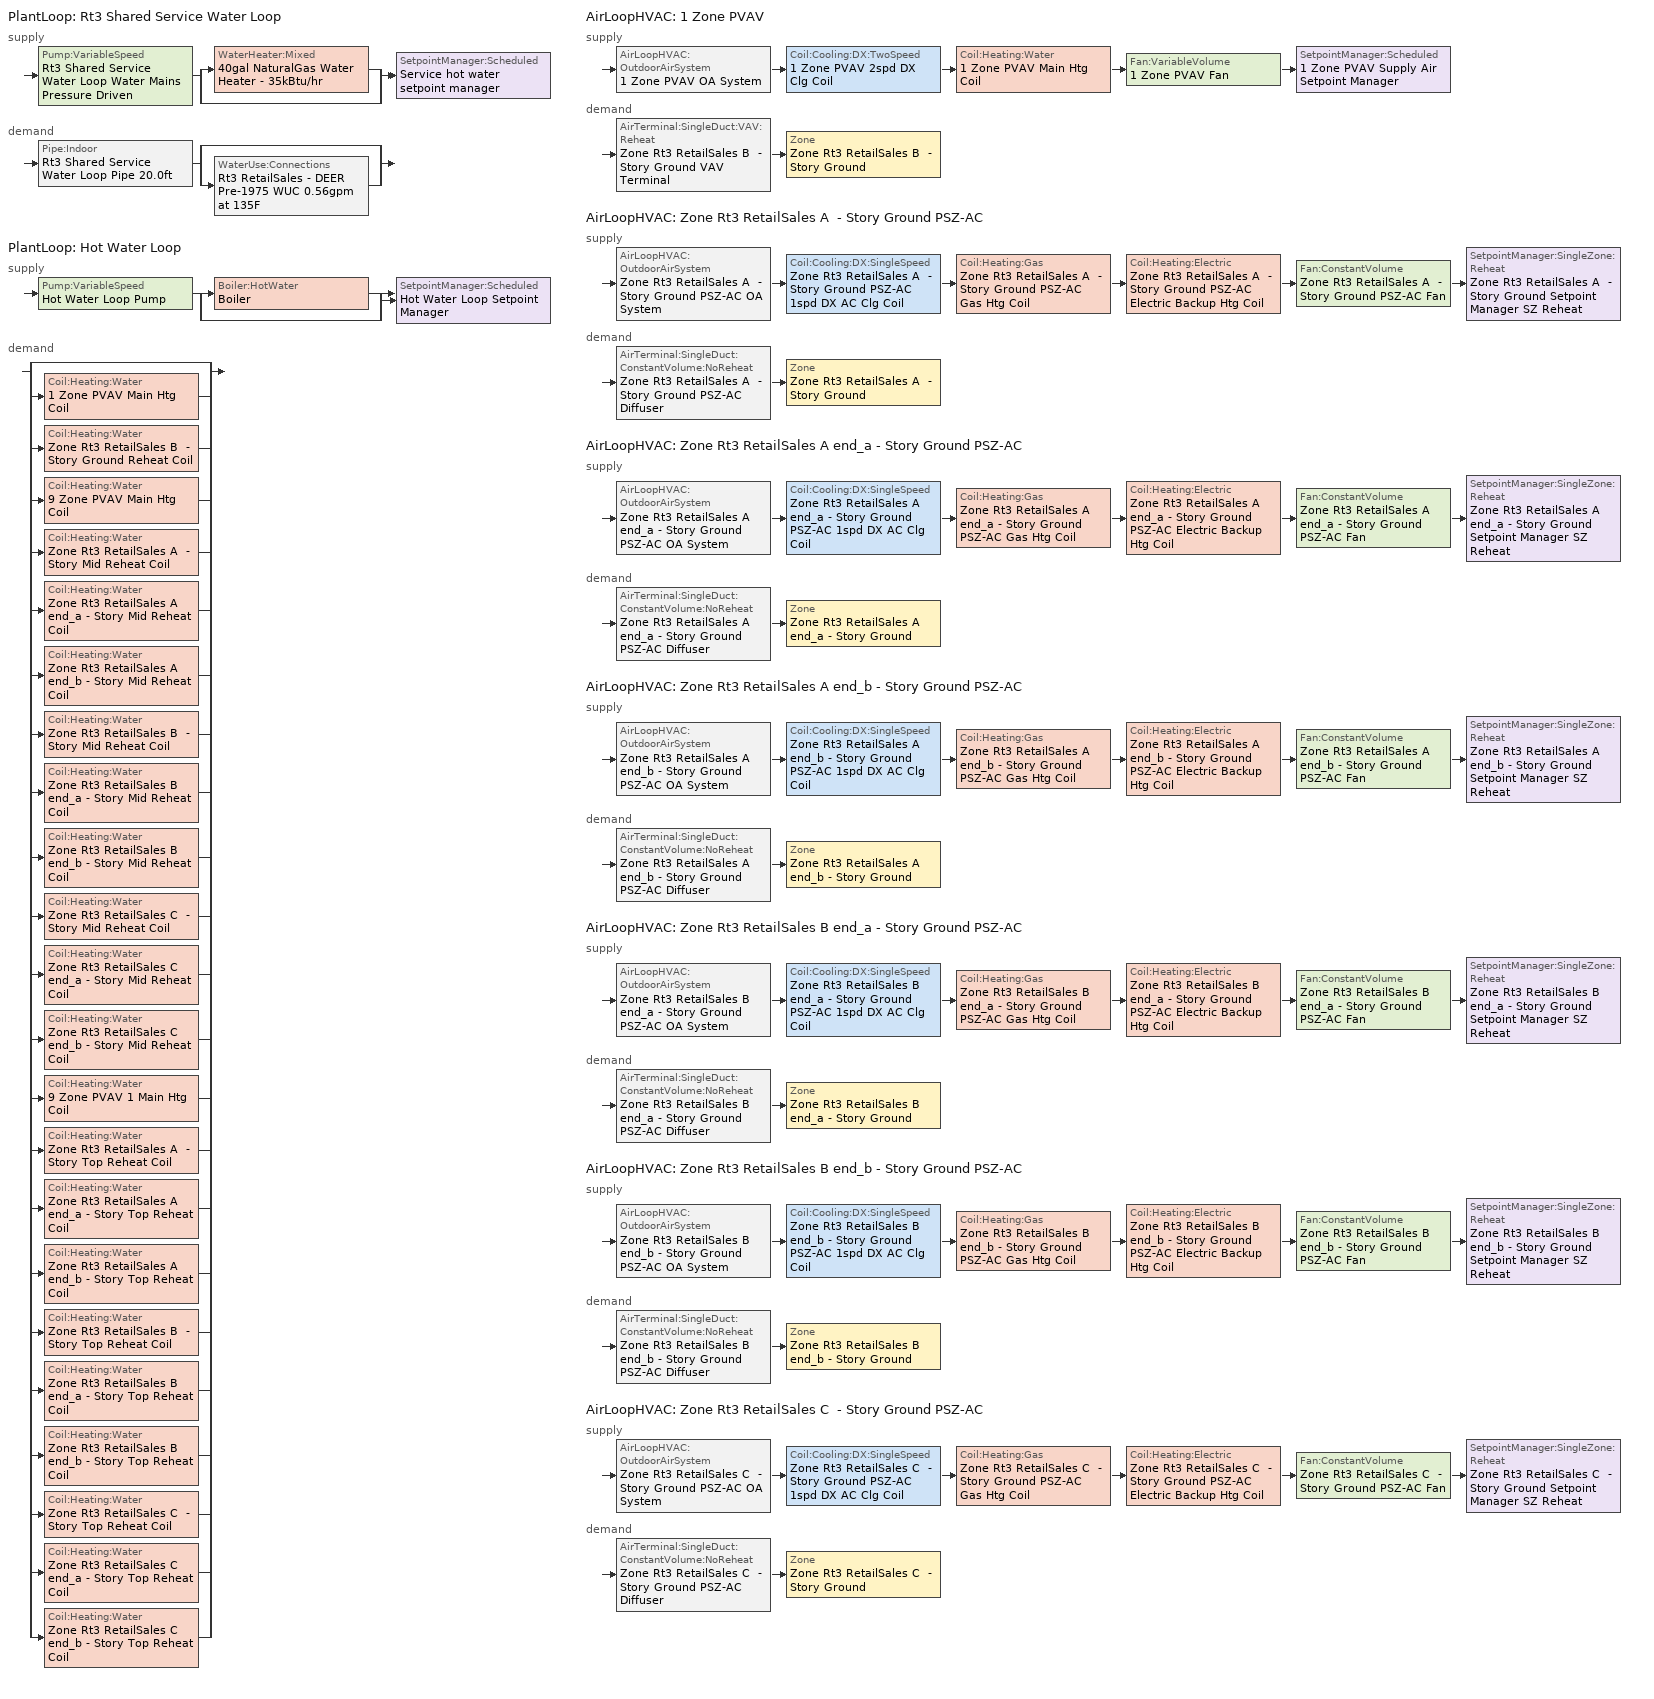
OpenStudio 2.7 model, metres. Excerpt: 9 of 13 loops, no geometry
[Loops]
PlantLoop 'Rt3 Shared Service Water Loop'
 supply: Pump:VariableSpeed 'Rt3 Shared Service Water Loop Water Mains Pressure Driven' > split
  | WaterHeater:Mixed '40gal NaturalGas Water Heater - 35kBtu/hr'
  | bypass
  join > SetpointManager:Scheduled 'Service hot water setpoint manager'
 demand: Pipe:Indoor 'Rt3 Shared Service Water Loop Pipe 20.0ft' > split
  | bypass
  | WaterUse:Connections 'Rt3 RetailSales - DEER Pre-1975 WUC 0.56gpm at 135F'
PlantLoop 'Hot Water Loop'
 supply: Pump:VariableSpeed 'Hot Water Loop Pump' > split
  | Boiler:HotWater 'Boiler'
  | bypass
  join > SetpointManager:Scheduled 'Hot Water Loop Setpoint Manager'
 demand: split
  | bypass
  | Coil:Heating:Water '1 Zone PVAV Main Htg Coil'
  | Coil:Heating:Water 'Zone Rt3 RetailSales B  - Story Ground Reheat Coil'
  | Coil:Heating:Water '9 Zone PVAV Main Htg Coil'
  | Coil:Heating:Water 'Zone Rt3 RetailSales A  - Story Mid Reheat Coil'
  | Coil:Heating:Water 'Zone Rt3 RetailSales A end_a - Story Mid Reheat Coil'
  | Coil:Heating:Water 'Zone Rt3 RetailSales A end_b - Story Mid Reheat Coil'
  | Coil:Heating:Water 'Zone Rt3 RetailSales B  - Story Mid Reheat Coil'
  | Coil:Heating:Water 'Zone Rt3 RetailSales B end_a - Story Mid Reheat Coil'
  | Coil:Heating:Water 'Zone Rt3 RetailSales B end_b - Story Mid Reheat Coil'
  | Coil:Heating:Water 'Zone Rt3 RetailSales C  - Story Mid Reheat Coil'
  | Coil:Heating:Water 'Zone Rt3 RetailSales C end_a - Story Mid Reheat Coil'
  | Coil:Heating:Water 'Zone Rt3 RetailSales C end_b - Story Mid Reheat Coil'
  | Coil:Heating:Water '9 Zone PVAV 1 Main Htg Coil'
  | Coil:Heating:Water 'Zone Rt3 RetailSales A  - Story Top Reheat Coil'
  | Coil:Heating:Water 'Zone Rt3 RetailSales A end_a - Story Top Reheat Coil'
  | Coil:Heating:Water 'Zone Rt3 RetailSales A end_b - Story Top Reheat Coil'
  | Coil:Heating:Water 'Zone Rt3 RetailSales B  - Story Top Reheat Coil'
  | Coil:Heating:Water 'Zone Rt3 RetailSales B end_a - Story Top Reheat Coil'
  | Coil:Heating:Water 'Zone Rt3 RetailSales B end_b - Story Top Reheat Coil'
  | Coil:Heating:Water 'Zone Rt3 RetailSales C  - Story Top Reheat Coil'
  | Coil:Heating:Water 'Zone Rt3 RetailSales C end_a - Story Top Reheat Coil'
  | Coil:Heating:Water 'Zone Rt3 RetailSales C end_b - Story Top Reheat Coil'
AirLoopHVAC '1 Zone PVAV'
 supply: AirLoopHVAC:OutdoorAirSystem '1 Zone PVAV OA System' > Coil:Cooling:DX:TwoSpeed '1 Zone PVAV 2spd DX Clg Coil' > Coil:Heating:Water '1 Zone PVAV Main Htg Coil' > Fan:VariableVolume '1 Zone PVAV Fan' > SetpointManager:Scheduled '1 Zone PVAV Supply Air Setpoint Manager'
 demand: AirTerminal:SingleDuct:VAV:Reheat 'Zone Rt3 RetailSales B  - Story Ground VAV Terminal' > Zone 'Zone Rt3 RetailSales B  - Story Ground'
AirLoopHVAC 'Zone Rt3 RetailSales A  - Story Ground PSZ-AC'
 supply: AirLoopHVAC:OutdoorAirSystem 'Zone Rt3 RetailSales A  - Story Ground PSZ-AC OA System' > Coil:Cooling:DX:SingleSpeed 'Zone Rt3 RetailSales A  - Story Ground PSZ-AC 1spd DX AC Clg Coil' > Coil:Heating:Gas 'Zone Rt3 RetailSales A  - Story Ground PSZ-AC Gas Htg Coil' > Coil:Heating:Electric 'Zone Rt3 RetailSales A  - Story Ground PSZ-AC Electric Backup Htg Coil' > Fan:ConstantVolume 'Zone Rt3 RetailSales A  - Story Ground PSZ-AC Fan' > SetpointManager:SingleZone:Reheat 'Zone Rt3 RetailSales A  - Story Ground Setpoint Manager SZ Reheat'
 demand: AirTerminal:SingleDuct:ConstantVolume:NoReheat 'Zone Rt3 RetailSales A  - Story Ground PSZ-AC Diffuser' > Zone 'Zone Rt3 RetailSales A  - Story Ground'
AirLoopHVAC 'Zone Rt3 RetailSales A end_a - Story Ground PSZ-AC'
 supply: AirLoopHVAC:OutdoorAirSystem 'Zone Rt3 RetailSales A end_a - Story Ground PSZ-AC OA System' > Coil:Cooling:DX:SingleSpeed 'Zone Rt3 RetailSales A end_a - Story Ground PSZ-AC 1spd DX AC Clg Coil' > Coil:Heating:Gas 'Zone Rt3 RetailSales A end_a - Story Ground PSZ-AC Gas Htg Coil' > Coil:Heating:Electric 'Zone Rt3 RetailSales A end_a - Story Ground PSZ-AC Electric Backup Htg Coil' > Fan:ConstantVolume 'Zone Rt3 RetailSales A end_a - Story Ground PSZ-AC Fan' > SetpointManager:SingleZone:Reheat 'Zone Rt3 RetailSales A end_a - Story Ground Setpoint Manager SZ Reheat'
 demand: AirTerminal:SingleDuct:ConstantVolume:NoReheat 'Zone Rt3 RetailSales A end_a - Story Ground PSZ-AC Diffuser' > Zone 'Zone Rt3 RetailSales A end_a - Story Ground'
AirLoopHVAC 'Zone Rt3 RetailSales A end_b - Story Ground PSZ-AC'
 supply: AirLoopHVAC:OutdoorAirSystem 'Zone Rt3 RetailSales A end_b - Story Ground PSZ-AC OA System' > Coil:Cooling:DX:SingleSpeed 'Zone Rt3 RetailSales A end_b - Story Ground PSZ-AC 1spd DX AC Clg Coil' > Coil:Heating:Gas 'Zone Rt3 RetailSales A end_b - Story Ground PSZ-AC Gas Htg Coil' > Coil:Heating:Electric 'Zone Rt3 RetailSales A end_b - Story Ground PSZ-AC Electric Backup Htg Coil' > Fan:ConstantVolume 'Zone Rt3 RetailSales A end_b - Story Ground PSZ-AC Fan' > SetpointManager:SingleZone:Reheat 'Zone Rt3 RetailSales A end_b - Story Ground Setpoint Manager SZ Reheat'
 demand: AirTerminal:SingleDuct:ConstantVolume:NoReheat 'Zone Rt3 RetailSales A end_b - Story Ground PSZ-AC Diffuser' > Zone 'Zone Rt3 RetailSales A end_b - Story Ground'
AirLoopHVAC 'Zone Rt3 RetailSales B end_a - Story Ground PSZ-AC'
 supply: AirLoopHVAC:OutdoorAirSystem 'Zone Rt3 RetailSales B end_a - Story Ground PSZ-AC OA System' > Coil:Cooling:DX:SingleSpeed 'Zone Rt3 RetailSales B end_a - Story Ground PSZ-AC 1spd DX AC Clg Coil' > Coil:Heating:Gas 'Zone Rt3 RetailSales B end_a - Story Ground PSZ-AC Gas Htg Coil' > Coil:Heating:Electric 'Zone Rt3 RetailSales B end_a - Story Ground PSZ-AC Electric Backup Htg Coil' > Fan:ConstantVolume 'Zone Rt3 RetailSales B end_a - Story Ground PSZ-AC Fan' > SetpointManager:SingleZone:Reheat 'Zone Rt3 RetailSales B end_a - Story Ground Setpoint Manager SZ Reheat'
 demand: AirTerminal:SingleDuct:ConstantVolume:NoReheat 'Zone Rt3 RetailSales B end_a - Story Ground PSZ-AC Diffuser' > Zone 'Zone Rt3 RetailSales B end_a - Story Ground'
AirLoopHVAC 'Zone Rt3 RetailSales B end_b - Story Ground PSZ-AC'
 supply: AirLoopHVAC:OutdoorAirSystem 'Zone Rt3 RetailSales B end_b - Story Ground PSZ-AC OA System' > Coil:Cooling:DX:SingleSpeed 'Zone Rt3 RetailSales B end_b - Story Ground PSZ-AC 1spd DX AC Clg Coil' > Coil:Heating:Gas 'Zone Rt3 RetailSales B end_b - Story Ground PSZ-AC Gas Htg Coil' > Coil:Heating:Electric 'Zone Rt3 RetailSales B end_b - Story Ground PSZ-AC Electric Backup Htg Coil' > Fan:ConstantVolume 'Zone Rt3 RetailSales B end_b - Story Ground PSZ-AC Fan' > SetpointManager:SingleZone:Reheat 'Zone Rt3 RetailSales B end_b - Story Ground Setpoint Manager SZ Reheat'
 demand: AirTerminal:SingleDuct:ConstantVolume:NoReheat 'Zone Rt3 RetailSales B end_b - Story Ground PSZ-AC Diffuser' > Zone 'Zone Rt3 RetailSales B end_b - Story Ground'
AirLoopHVAC 'Zone Rt3 RetailSales C  - Story Ground PSZ-AC'
 supply: AirLoopHVAC:OutdoorAirSystem 'Zone Rt3 RetailSales C  - Story Ground PSZ-AC OA System' > Coil:Cooling:DX:SingleSpeed 'Zone Rt3 RetailSales C  - Story Ground PSZ-AC 1spd DX AC Clg Coil' > Coil:Heating:Gas 'Zone Rt3 RetailSales C  - Story Ground PSZ-AC Gas Htg Coil' > Coil:Heating:Electric 'Zone Rt3 RetailSales C  - Story Ground PSZ-AC Electric Backup Htg Coil' > Fan:ConstantVolume 'Zone Rt3 RetailSales C  - Story Ground PSZ-AC Fan' > SetpointManager:SingleZone:Reheat 'Zone Rt3 RetailSales C  - Story Ground Setpoint Manager SZ Reheat'
 demand: AirTerminal:SingleDuct:ConstantVolume:NoReheat 'Zone Rt3 RetailSales C  - Story Ground PSZ-AC Diffuser' > Zone 'Zone Rt3 RetailSales C  - Story Ground'
[Construction]
Uninsulated copper pipe 0.75in type L: Copper pipe 0.75in type L
[Material]
Copper pipe 0.75in type L: Roughness=Smooth; Thickness {m}=0.001143; Conductivity {W/m-K}=386; Density {kg/m3}=8906.27; Specific Heat {J/kg-K}=385.1856; Thermal Absorptance=0.9; Solar Absorptance=0.7; Visible Absorptance=0.7
[Sizing:Zone] Zone Cooling Design Supply Air Temperature Input Method=SupplyAirTemperature; Zone Cooling Design Supply Air Temperature {C}=12.7778; Zone Cooling Design Supply Air Temperature Difference {deltaC}=11.11; Zone Heating Design Supply Air Temperature Input Method=SupplyAirTemperature; Zone Heating Design Supply Air Temperature {C}=50; Zone Heating Design Supply Air Temperature Difference {deltaC}=11.11; Zone Cooling Design Supply Air Humidity Ratio {kg-H2O/kg-air}=0.0085; Zone Heating Design Supply Air Humidity Ratio {kg-H2O/kg-air}=0.008; Cooling Design Air Flow Method=DesignDay; Heating Design Air Flow Method=DesignDay; Account for Dedicated Outdoor Air System=No; Dedicated Outdoor Air System Control Strategy=NeutralSupplyAir; Dedicated Outdoor Air Low Setpoint Temperature for Design {C}=autosize; Dedicated Outdoor Air High Setpoint Temperature for Design {C}=autosize
Zone Rt3 RetailSales A end_a - Story Ground; Zone Rt3 RetailSales B end_a - Story Ground; Zone Rt3 RetailSales A  - Story Ground; Zone Rt3 RetailSales B  - Story Ground; Zone Rt3 RetailSales C  - Story Ground; Zone Rt3 RetailSales A end_b - Story Ground; Zone Rt3 RetailSales B end_b - Story Ground
[Zone equipment]
Zone Rt3 RetailSales A end_a - Story Ground: Zone Rt3 RetailSales A end_a - Story Ground PSZ-AC Diffuser
Zone Rt3 RetailSales B end_a - Story Ground: Zone Rt3 RetailSales B end_a - Story Ground PSZ-AC Diffuser
Zone Rt3 RetailSales A  - Story Ground: Zone Rt3 RetailSales A  - Story Ground PSZ-AC Diffuser
Zone Rt3 RetailSales B  - Story Ground: Zone Rt3 RetailSales B  - Story Ground VAV Terminal
Zone Rt3 RetailSales C  - Story Ground: Zone Rt3 RetailSales C  - Story Ground PSZ-AC Diffuser
Zone Rt3 RetailSales A end_b - Story Ground: Zone Rt3 RetailSales A end_b - Story Ground PSZ-AC Diffuser
Zone Rt3 RetailSales B end_b - Story Ground: Zone Rt3 RetailSales B end_b - Story Ground PSZ-AC Diffuser
[WaterUse:Connections]
Rt3 RetailSales - DEER Pre-1975 WUC 0.56gpm at 135F: Water Use Equipment Name 1=Rt3 RetailSales - DEER Pre-1975 Service Water Use 0.56gpm at 135F
[WaterUse:Equipment:Definition]
Rt3 RetailSales - DEER Pre-1975 Service Water Use Def 0.56gpm: Peak Flow Rate {m3/s}=3.55198e-05; Target Temperature Schedule=Mixed Water At Faucet Temp - 135F; Sensible Fraction Schedule=Fraction Sensible - 0.2; Latent Fraction Schedule=Fraction Latent - 0.05
[WaterUse:Equipment]
Rt3 RetailSales - DEER Pre-1975 Service Water Use 0.56gpm at 135F: Water Use Equipment Definition=Rt3 RetailSales - DEER Pre-1975 Service Water Use Def 0.56gpm; Flow Rate Fraction Schedule=D_Rt3_All_DHW_DHW_Yr
[PlantLoop] Glycol Concentration=0; Minimum Loop Temperature {C}=10; Plant Loop Volume {m3}=Autocalculate; Load Distribution Scheme=Optimal
Name | Maximum Loop Temperature {C} | Fluid Type
Rt3 Shared Service Water Loop | 60
Hot Water Loop |  | Water
[Sizing:Plant] Loop Type=Heating; Sizing Option=NonCoincident; Zone Timesteps in Averaging Window=1; Coincident Sizing Factor Mode=None
Name | Design Loop Exit Temperature {C} | Loop Design Temperature Difference {deltaC}
Rt3 Shared Service Water Loop | 60 | 5
Hot Water Loop | 82.2222 | 11.1111
[SetpointManager:Scheduled] Control Variable=Temperature
Name | Schedule | Setpoint Node or NodeList
Service hot water setpoint manager | Service Water Loop Temp - 140F | Rt3 Shared Service Water Loop Supply Outlet Node
Hot Water Loop Setpoint Manager | Hot Water Loop Temp - 180F | Hot Water Loop Supply Outlet Node
1 Zone PVAV Supply Air Setpoint Manager | Supply Air Temp - 55.0F | 1 Zone PVAV Supply Outlet Node
[Pump:VariableSpeed] Skin Loss Radiative Fraction=0.5; Design Power Sizing Method=PowerPerFlowPerPressure; Design Electric Power per Unit Flow Rate {W/(m3/s)}=348701.1; Design Shaft Power per Unit Flow Rate per Unit Head {W-s/m3-Pa}=1.28205; Design Minimum Flow Rate Fraction=0
Name | Rated Pump Head {Pa} | Motor Efficiency | Pump Control Type
Rt3 Shared Service Water Loop Water Mains Pressure Driven | 0.001 | 1 | Continuous
Hot Water Loop Pump | 179344 | 0.9 | Intermittent
[WaterHeater:Mixed]
40gal NaturalGas Water Heater - 35kBtu/hr: Tank Volume {m3}=0.151416; Setpoint Temperature Schedule=Service Water Loop Temp - 140F; Deadband Temperature Difference {deltaC}=2; Maximum Temperature Limit {C}=60; Heater Control Type=Cycle; Heater Maximum Capacity {W}=10394.9; Heater Fuel Type=NaturalGas; Heater Thermal Efficiency=0.78; Off Cycle Parasitic Fuel Consumption Rate {W}=0; Off Cycle Parasitic Fuel Type=NaturalGas; Off Cycle Parasitic Heat Fraction to Tank=0.8; On Cycle Parasitic Fuel Consumption Rate {W}=0; On Cycle Parasitic Fuel Type=NaturalGas; Ambient Temperature Indicator=Schedule; Ambient Temperature Schedule=Water Heater Ambient Temp Schedule 70F; Off Cycle Loss Coefficient to Ambient Temperature {W/K}=6; On Cycle Loss Coefficient to Ambient Temperature {W/K}=6; Use Side Effectiveness=1; Source Side Effectiveness=1; Use Side Design Flow Rate {m3/s}=autosize; Source Side Design Flow Rate {m3/s}=autosize; Indirect Water Heating Recovery Time {hr}=1.5; Source Side Flow Control Mode=IndirectHeatPrimarySetpoint
[Pipe:Indoor]
Rt3 Shared Service Water Loop Pipe 20.0ft: Construction=Uninsulated copper pipe 0.75in type L; Environment Type=Schedule; Ambient Temperature Schedule=Rt3 Shared Service Water Loop Piping Air Temp - 70F; Ambient Air Velocity Schedule=Rt3 Shared Service Water Loop Piping Air Velocity - 0.67mph; Pipe Inside Diameter {m}=0.019939; Pipe Length {m}=6.096
[Boiler:HotWater]
Boiler: Fuel Type=NaturalGas; Nominal Thermal Efficiency=0.78; Efficiency Curve Temperature Evaluation Variable=LeavingBoiler; Design Water Outlet Temperature {C}=82.2222; Minimum Part Load Ratio=0; Maximum Part Load Ratio=1.2; Optimum Part Load Ratio=1; Water Outlet Upper Temperature Limit {C}=95; Boiler Flow Mode=LeavingSetpointModulated; Parasitic Electric Load {W}=0; Sizing Factor=1
[AirLoopHVAC] Availability Schedule=Always On Discrete; Design Supply Air Flow Rate {m3/s}=AutoSize
1 Zone PVAV; Zone Rt3 RetailSales A  - Story Ground PSZ-AC; Zone Rt3 RetailSales A end_a - Story Ground PSZ-AC; Zone Rt3 RetailSales A end_b - Story Ground PSZ-AC; Zone Rt3 RetailSales B end_a - Story Ground PSZ-AC; Zone Rt3 RetailSales B end_b - Story Ground PSZ-AC; Zone Rt3 RetailSales C  - Story Ground PSZ-AC
[Sizing:System] Type of Load to Size On=Sensible; Design Outdoor Air Flow Rate {m3/s}=Autosize; Preheat Design Temperature {C}=7.22222; Preheat Design Humidity Ratio {kg-H2O/kg-Air}=0.008; Precool Design Temperature {C}=12.7778; Precool Design Humidity Ratio {kg-H2O/kg-Air}=0.008; Central Cooling Design Supply Air Temperature {C}=12.7778; Sizing Option=Coincident; 100% Outdoor Air in Cooling=No; 100% Outdoor Air in Heating=No; Central Cooling Design Supply Air Humidity Ratio {kg-H2O/kg-Air}=0.0085; Central Heating Design Supply Air Humidity Ratio {kg-H2O/kg-Air}=0.008; Cooling Design Air Flow Method=DesignDay; Cooling Design Air Flow Rate {m3/s}=0; Heating Design Air Flow Method=DesignDay; Heating Design Air Flow Rate {m3/s}=0; System Outdoor Air Method=ZoneSum; Zone Maximum Outdoor Air Fraction=1; Cooling Supply Air Flow Rate Per Floor Area {m3/s-m2}=0.00996765; Cooling Fraction of Autosized Cooling Supply Air Flow Rate=1; Cooling Supply Air Flow Rate Per Unit Cooling Capacity {m3/s-W}=3.94755e-05; Heating Supply Air Flow Rate Per Floor Area {m3/s-m2}=0.00996765; Heating Fraction of Autosized Heating Supply Air Flow Rate=1; Heating Fraction of Autosized Cooling Supply Air Flow Rate=1; Heating Supply Air Flow Rate Per Unit Heating Capacity {m3/s-W}=3.15882e-05; Cooling Design Capacity Method=CoolingDesignCapacity; Cooling Design Capacity {W}=autosize; Cooling Design Capacity Per Floor Area {W/m2}=234.7; Fraction of Autosized Cooling Design Capacity=1; Heating Design Capacity Method=HeatingDesignCapacity; Heating Design Capacity {W}=autosize; Heating Design Capacity Per Floor Area {W/m2}=157; Fraction of Autosized Heating Design Capacity=1; Central Cooling Capacity Control Method=OnOff
Name | Central Heating Maximum System Air Flow Ratio | Central Heating Design Supply Air Temperature {C}
1 Zone PVAV | 0.3 | 12.7778
Zone Rt3 RetailSales A  - Story Ground PSZ-AC; Zone Rt3 RetailSales A end_a - Story Ground PSZ-AC; Zone Rt3 RetailSales A end_b - Story Ground PSZ-AC; Zone Rt3 RetailSales B end_a - Story Ground PSZ-AC; Zone Rt3 RetailSales B end_b - Story Ground PSZ-AC; Zone Rt3 RetailSales C  - Story Ground PSZ-AC | 1 | 50
[Fan:VariableVolume]
1 Zone PVAV Fan: Availability Schedule=Always On Discrete; Fan Total Efficiency=0.6045; Pressure Rise {Pa}=1017.592; Maximum Flow Rate {m3/s}=Autosize; Fan Power Minimum Flow Rate Input Method=FixedFlowRate; Fan Power Minimum Flow Fraction=0; Fan Power Minimum Air Flow Rate {m3/s}=0; Motor Efficiency=0.93; Motor In Airstream Fraction=1; Fan Power Coefficient 1=0.0407599; Fan Power Coefficient 2=0.088045; Fan Power Coefficient 3=-0.0729261; Fan Power Coefficient 4=0.94374; Fan Power Coefficient 5=0
[Coil:Heating:Water] Availability Schedule=Always On Discrete; Rated Inlet Water Temperature {C}=82.2222; Rated Outlet Water Temperature {C}=71.1111
Name | Rated Inlet Air Temperature {C} | Rated Outlet Air Temperature {C}
1 Zone PVAV Main Htg Coil; 9 Zone PVAV Main Htg Coil; 9 Zone PVAV 1 Main Htg Coil | 7.22222 | 12.7778
Zone Rt3 RetailSales B  - Story Ground Reheat Coil; Zone Rt3 RetailSales A  - Story Mid Reheat Coil; Zone Rt3 RetailSales A end_a - Story Mid Reheat Coil; Zone Rt3 RetailSales A end_b - Story Mid Reheat Coil; Zone Rt3 RetailSales B  - Story Mid Reheat Coil; Zone Rt3 RetailSales B end_a - Story Mid Reheat Coil; Zone Rt3 RetailSales B end_b - Story Mid Reheat Coil; Zone Rt3 RetailSales C  - Story Mid Reheat Coil; Zone Rt3 RetailSales C end_a - Story Mid Reheat Coil; Zone Rt3 RetailSales C end_b - Story Mid Reheat Coil; Zone Rt3 RetailSales A  - Story Top Reheat Coil; Zone Rt3 RetailSales A end_a - Story Top Reheat Coil; Zone Rt3 RetailSales A end_b - Story Top Reheat Coil; Zone Rt3 RetailSales B  - Story Top Reheat Coil; Zone Rt3 RetailSales B end_a - Story Top Reheat Coil; Zone Rt3 RetailSales B end_b - Story Top Reheat Coil; Zone Rt3 RetailSales C  - Story Top Reheat Coil; Zone Rt3 RetailSales C end_a - Story Top Reheat Coil; Zone Rt3 RetailSales C end_b - Story Top Reheat Coil | 12.7778 | 50
[Controller:WaterCoil] Action=Normal; Controller Convergence Tolerance {deltaC}=0.1; Minimum Actuated Flow {m3/s}=0
Name | Water Coil
1 Zone PVAV Main Htg Coil Controller | 1 Zone PVAV Main Htg Coil
Zone Rt3 RetailSales B  - Story Ground Reheat Coil Controller | Zone Rt3 RetailSales B  - Story Ground Reheat Coil
9 Zone PVAV Main Htg Coil Controller | 9 Zone PVAV Main Htg Coil
Zone Rt3 RetailSales A  - Story Mid Reheat Coil Controller | Zone Rt3 RetailSales A  - Story Mid Reheat Coil
Zone Rt3 RetailSales A end_a - Story Mid Reheat Coil Controller | Zone Rt3 RetailSales A end_a - Story Mid Reheat Coil
Zone Rt3 RetailSales A end_b - Story Mid Reheat Coil Controller | Zone Rt3 RetailSales A end_b - Story Mid Reheat Coil
Zone Rt3 RetailSales B  - Story Mid Reheat Coil Controller | Zone Rt3 RetailSales B  - Story Mid Reheat Coil
Zone Rt3 RetailSales B end_a - Story Mid Reheat Coil Controller | Zone Rt3 RetailSales B end_a - Story Mid Reheat Coil
Zone Rt3 RetailSales B end_b - Story Mid Reheat Coil Controller | Zone Rt3 RetailSales B end_b - Story Mid Reheat Coil
Zone Rt3 RetailSales C  - Story Mid Reheat Coil Controller | Zone Rt3 RetailSales C  - Story Mid Reheat Coil
Zone Rt3 RetailSales C end_a - Story Mid Reheat Coil Controller | Zone Rt3 RetailSales C end_a - Story Mid Reheat Coil
Zone Rt3 RetailSales C end_b - Story Mid Reheat Coil Controller | Zone Rt3 RetailSales C end_b - Story Mid Reheat Coil
9 Zone PVAV 1 Main Htg Coil Controller | 9 Zone PVAV 1 Main Htg Coil
Zone Rt3 RetailSales A  - Story Top Reheat Coil Controller | Zone Rt3 RetailSales A  - Story Top Reheat Coil
Zone Rt3 RetailSales A end_a - Story Top Reheat Coil Controller | Zone Rt3 RetailSales A end_a - Story Top Reheat Coil
Zone Rt3 RetailSales A end_b - Story Top Reheat Coil Controller | Zone Rt3 RetailSales A end_b - Story Top Reheat Coil
Zone Rt3 RetailSales B  - Story Top Reheat Coil Controller | Zone Rt3 RetailSales B  - Story Top Reheat Coil
Zone Rt3 RetailSales B end_a - Story Top Reheat Coil Controller | Zone Rt3 RetailSales B end_a - Story Top Reheat Coil
Zone Rt3 RetailSales B end_b - Story Top Reheat Coil Controller | Zone Rt3 RetailSales B end_b - Story Top Reheat Coil
Zone Rt3 RetailSales C  - Story Top Reheat Coil Controller | Zone Rt3 RetailSales C  - Story Top Reheat Coil
Zone Rt3 RetailSales C end_a - Story Top Reheat Coil Controller | Zone Rt3 RetailSales C end_a - Story Top Reheat Coil
Zone Rt3 RetailSales C end_b - Story Top Reheat Coil Controller | Zone Rt3 RetailSales C end_b - Story Top Reheat Coil
[Coil:Cooling:DX:TwoSpeed]
1 Zone PVAV 2spd DX Clg Coil: Availability Schedule=Always On Discrete; Rated High Speed Total Cooling Capacity {W}=Autosize; Rated High Speed Sensible Heat Ratio=Autosize; Rated High Speed COP {W/W}=3; Rated High Speed Air Flow Rate {m3/s}=Autosize; Total Cooling Capacity Function of Temperature Curve=Curve Biquadratic 1; Total Cooling Capacity Function of Flow Fraction Curve=Curve Quadratic 1; Energy Input Ratio Function of Temperature Curve=Curve Biquadratic 2; Energy Input Ratio Function of Flow Fraction Curve=Curve Quadratic 2; Part Load Fraction Correlation Curve=Curve Quadratic 3; Rated Low Speed Total Cooling Capacity {W}=Autosize; Rated Low Speed Sensible Heat Ratio=0.69; Rated Low Speed COP {W/W}=3; Low Speed Total Cooling Capacity Function of Temperature Curve=Curve Biquadratic 3; Low Speed Energy Input Ratio Function of Temperature Curve=Curve Biquadratic 4; Condenser Type=AirCooled; High Speed Evaporative Condenser Effectiveness=0; High Speed Evaporative Condenser Air Flow Rate {m3/s}=Autosize; High Speed Evaporative Condenser Pump Rated Power Consumption {W}=Autosize; Low Speed Evaporative Condenser Effectiveness=0; Low Speed Evaporative Condenser Air Flow Rate {m3/s}=Autosize; Low Speed Evaporative Condenser Pump Rated Power Consumption {W}=Autosize; Basin Heater Capacity {W/K}=10; Basin Heater Setpoint Temperature {C}=2
[Controller:OutdoorAir] Maximum Outdoor Air Flow Rate {m3/s}=Autosize; Economizer Control Type=NoEconomizer; Economizer Control Action Type=ModulateFlow; Economizer Maximum Limit Dry-Bulb Temperature {C}=28; Economizer Maximum Limit Enthalpy {J/kg}=64000; Lockout Type=NoLockout; Minimum Limit Type=FixedMinimum; Minimum Outdoor Air Schedule=Always On Discrete; High Humidity Control=No; Heat Recovery Bypass Control Type=BypassWhenWithinEconomizerLimits
Name | Minimum Outdoor Air Flow Rate {m3/s} | Controller Mechanical Ventilation
Controller Outdoor Air 1 | autosize | 1 Zone PVAV Ventilation Controller
Zone Rt3 RetailSales A  - Story Ground PSZ-AC OA System Controller | 0 | Controller Mechanical Ventilation 1
Zone Rt3 RetailSales A end_a - Story Ground PSZ-AC OA System Controller | 0 | Controller Mechanical Ventilation 2
Zone Rt3 RetailSales A end_b - Story Ground PSZ-AC OA System Controller | 0 | Controller Mechanical Ventilation 3
Zone Rt3 RetailSales B end_a - Story Ground PSZ-AC OA System Controller | 0 | Controller Mechanical Ventilation 4
Zone Rt3 RetailSales B end_b - Story Ground PSZ-AC OA System Controller | 0 | Controller Mechanical Ventilation 5
Zone Rt3 RetailSales C  - Story Ground PSZ-AC OA System Controller | 0 | Controller Mechanical Ventilation 6
[Controller:MechanicalVentilation] Availability Schedule=Always On Discrete; System Outdoor Air Method=ZoneSum
1 Zone PVAV Ventilation Controller; Controller Mechanical Ventilation 1; Controller Mechanical Ventilation 2; Controller Mechanical Ventilation 3; Controller Mechanical Ventilation 4; Controller Mechanical Ventilation 5; Controller Mechanical Ventilation 6
[AirLoopHVAC:OutdoorAirSystem]
Name | Controller
1 Zone PVAV OA System | Controller Outdoor Air 1
Zone Rt3 RetailSales A  - Story Ground PSZ-AC OA System | Zone Rt3 RetailSales A  - Story Ground PSZ-AC OA System Controller
Zone Rt3 RetailSales A end_a - Story Ground PSZ-AC OA System | Zone Rt3 RetailSales A end_a - Story Ground PSZ-AC OA System Controller
Zone Rt3 RetailSales A end_b - Story Ground PSZ-AC OA System | Zone Rt3 RetailSales A end_b - Story Ground PSZ-AC OA System Controller
Zone Rt3 RetailSales B end_a - Story Ground PSZ-AC OA System | Zone Rt3 RetailSales B end_a - Story Ground PSZ-AC OA System Controller
Zone Rt3 RetailSales B end_b - Story Ground PSZ-AC OA System | Zone Rt3 RetailSales B end_b - Story Ground PSZ-AC OA System Controller
Zone Rt3 RetailSales C  - Story Ground PSZ-AC OA System | Zone Rt3 RetailSales C  - Story Ground PSZ-AC OA System Controller
[AirTerminal:SingleDuct:VAV:Reheat]
Zone Rt3 RetailSales B  - Story Ground VAV Terminal: Availability Schedule=Always On Discrete; Maximum Air Flow Rate {m3/s}=AutoSize; Zone Minimum Air Flow Input Method=Constant; Constant Minimum Air Flow Fraction=0.7; Fixed Minimum Air Flow Rate {m3/s}=0; Reheat Coil=Zone Rt3 RetailSales B  - Story Ground Reheat Coil; Maximum Hot Water or Steam Flow Rate {m3/s}=AutoSize; Minimum Hot Water or Steam Flow Rate {m3/s}=0; Convergence Tolerance=0.001; Damper Heating Action=ReverseWithLimits; Maximum Flow per Zone Floor Area During Reheat {m3/s-m2}=AutoSize; Maximum Flow Fraction During Reheat=AutoSize; Maximum Reheat Air Temperature {C}=50; Control For Outdoor Air=No
[SetpointManager:SingleZone:Reheat] Minimum Supply Air Temperature {C}=12.7778; Maximum Supply Air Temperature {C}=50
Name | Control Zone | Setpoint Node or NodeList
Zone Rt3 RetailSales A  - Story Ground Setpoint Manager SZ Reheat | Zone Rt3 RetailSales A  - Story Ground | Zone Rt3 RetailSales A  - Story Ground PSZ-AC Supply Outlet Node
Zone Rt3 RetailSales A end_a - Story Ground Setpoint Manager SZ Reheat | Zone Rt3 RetailSales A end_a - Story Ground | Zone Rt3 RetailSales A end_a - Story Ground PSZ-AC Supply Outlet Node
Zone Rt3 RetailSales A end_b - Story Ground Setpoint Manager SZ Reheat | Zone Rt3 RetailSales A end_b - Story Ground | Zone Rt3 RetailSales A end_b - Story Ground PSZ-AC Supply Outlet Node
Zone Rt3 RetailSales B end_a - Story Ground Setpoint Manager SZ Reheat | Zone Rt3 RetailSales B end_a - Story Ground | Zone Rt3 RetailSales B end_a - Story Ground PSZ-AC Supply Outlet Node
Zone Rt3 RetailSales B end_b - Story Ground Setpoint Manager SZ Reheat | Zone Rt3 RetailSales B end_b - Story Ground | Zone Rt3 RetailSales B end_b - Story Ground PSZ-AC Supply Outlet Node
Zone Rt3 RetailSales C  - Story Ground Setpoint Manager SZ Reheat | Zone Rt3 RetailSales C  - Story Ground | Zone Rt3 RetailSales C  - Story Ground PSZ-AC Supply Outlet Node
[Fan:ConstantVolume] Availability Schedule=Always On Discrete; Fan Total Efficiency=0.54; Pressure Rise {Pa}=622.722; Maximum Flow Rate {m3/s}=AutoSize; Motor Efficiency=0.9; Motor In Airstream Fraction=1
Zone Rt3 RetailSales A  - Story Ground PSZ-AC Fan; Zone Rt3 RetailSales A end_a - Story Ground PSZ-AC Fan; Zone Rt3 RetailSales A end_b - Story Ground PSZ-AC Fan; Zone Rt3 RetailSales B end_a - Story Ground PSZ-AC Fan; Zone Rt3 RetailSales B end_b - Story Ground PSZ-AC Fan; Zone Rt3 RetailSales C  - Story Ground PSZ-AC Fan
[Coil:Heating:Gas] Availability Schedule=Always On Discrete; Gas Burner Efficiency=0.8; Nominal Capacity {W}=AutoSize; Parasitic Electric Load {W}=0; Parasitic Gas Load {W}=0
Zone Rt3 RetailSales A  - Story Ground PSZ-AC Gas Htg Coil; Zone Rt3 RetailSales A end_a - Story Ground PSZ-AC Gas Htg Coil; Zone Rt3 RetailSales A end_b - Story Ground PSZ-AC Gas Htg Coil; Zone Rt3 RetailSales B end_a - Story Ground PSZ-AC Gas Htg Coil; Zone Rt3 RetailSales B end_b - Story Ground PSZ-AC Gas Htg Coil; Zone Rt3 RetailSales C  - Story Ground PSZ-AC Gas Htg Coil
[Coil:Heating:Electric] Availability Schedule=Always On Discrete; Efficiency=1
Zone Rt3 RetailSales A  - Story Ground PSZ-AC Electric Backup Htg Coil; Zone Rt3 RetailSales A end_a - Story Ground PSZ-AC Electric Backup Htg Coil; Zone Rt3 RetailSales A end_b - Story Ground PSZ-AC Electric Backup Htg Coil; Zone Rt3 RetailSales B end_a - Story Ground PSZ-AC Electric Backup Htg Coil; Zone Rt3 RetailSales B end_b - Story Ground PSZ-AC Electric Backup Htg Coil; Zone Rt3 RetailSales C  - Story Ground PSZ-AC Electric Backup Htg Coil
[Coil:Cooling:DX:SingleSpeed] Availability Schedule=Always On Discrete; Rated Total Cooling Capacity {W}=autosize; Rated Sensible Heat Ratio=autosize; Rated COP {W/W}=3; Rated Air Flow Rate {m3/s}=autosize; Rated Evaporator Fan Power Per Volume Flow Rate {W/(m3/s)}=773.3; Condenser Type=AirCooled; Evaporative Condenser Effectiveness=0; Evaporative Condenser Air Flow Rate {m3/s}=Autosize; Evaporative Condenser Pump Rated Power Consumption {W}=Autosize; Crankcase Heater Capacity {W}=0; Maximum Outdoor Dry-Bulb Temperature for Crankcase Heater Operation {C}=0; Basin Heater Capacity {W/K}=0; Basin Heater Setpoint Temperature {C}=10
Name | Total Cooling Capacity Function of Temperature Curve | Total Cooling Capacity Function of Flow Fraction Curve | Energy Input Ratio Function of Temperature Curve | Energy Input Ratio Function of Flow Fraction Curve | Part Load Fraction Correlation Curve
Zone Rt3 RetailSales A  - Story Ground PSZ-AC 1spd DX AC Clg Coil | Curve Biquadratic 7 | Curve Quadratic 7 | Curve Biquadratic 8 | Curve Quadratic 8 | Curve Quadratic 9
Zone Rt3 RetailSales A end_a - Story Ground PSZ-AC 1spd DX AC Clg Coil | Curve Biquadratic 11 | Curve Quadratic 13 | Curve Biquadratic 12 | Curve Quadratic 14 | Curve Quadratic 15
Zone Rt3 RetailSales A end_b - Story Ground PSZ-AC 1spd DX AC Clg Coil | Curve Biquadratic 15 | Curve Quadratic 19 | Curve Biquadratic 16 | Curve Quadratic 20 | Curve Quadratic 21
Zone Rt3 RetailSales B end_a - Story Ground PSZ-AC 1spd DX AC Clg Coil | Curve Biquadratic 19 | Curve Quadratic 25 | Curve Biquadratic 20 | Curve Quadratic 26 | Curve Quadratic 27
Zone Rt3 RetailSales B end_b - Story Ground PSZ-AC 1spd DX AC Clg Coil | Curve Biquadratic 23 | Curve Quadratic 31 | Curve Biquadratic 24 | Curve Quadratic 32 | Curve Quadratic 33
Zone Rt3 RetailSales C  - Story Ground PSZ-AC 1spd DX AC Clg Coil | Curve Biquadratic 27 | Curve Quadratic 37 | Curve Biquadratic 28 | Curve Quadratic 38 | Curve Quadratic 39
[AirTerminal:SingleDuct:ConstantVolume:NoReheat] Availability Schedule=Always On Discrete; Maximum Air Flow Rate {m3/s}=AutoSize
Zone Rt3 RetailSales A  - Story Ground PSZ-AC Diffuser; Zone Rt3 RetailSales A end_a - Story Ground PSZ-AC Diffuser; Zone Rt3 RetailSales A end_b - Story Ground PSZ-AC Diffuser; Zone Rt3 RetailSales B end_a - Story Ground PSZ-AC Diffuser; Zone Rt3 RetailSales B end_b - Story Ground PSZ-AC Diffuser; Zone Rt3 RetailSales C  - Story Ground PSZ-AC Diffuser
[Schedule:Ruleset]
D_Rt3_All_DHW_DHW_Yr: Default Day Schedule=D_Rt3_All_DHW_DHW_Yr Default; Summer Design Day Schedule=D_Rt3_All_DHW_DHW_Yr Summer Design Day; Winter Design Day Schedule=D_Rt3_All_DHW_DHW_Yr Winter Design Day
Fraction Sensible - 0.2: Default Day Schedule=Fraction Sensible - 0.2 Default
Fraction Latent - 0.05: Default Day Schedule=Fraction Latent - 0.05 Default
Mixed Water At Faucet Temp - 135F: Default Day Schedule=Mixed Water At Faucet Temp - 135F Default
Service Water Loop Temp - 140F: Default Day Schedule=Service Water Loop Temp - 140F Default
Water Heater Ambient Temp Schedule 70F: Default Day Schedule=Water Heater Ambient Temp Schedule 70F Default
Rt3 Shared Service Water Loop Piping Air Temp - 70F: Default Day Schedule=Rt3 Shared Service Water Loop Piping Air Temp - 70F Default
Rt3 Shared Service Water Loop Piping Air Velocity - 0.67mph: Default Day Schedule=Rt3 Shared Service Water Loop Piping Air Velocity - 0.67mph Default
Hot Water Loop Temp - 180F: Default Day Schedule=Hot Water Loop Temp - 180F Default
Supply Air Temp - 55.0F: Default Day Schedule=Supply Air Temp - 55.0F Default
[Schedule:Day]
D_Rt3_All_DHW_DHW_Yr Default; D_Rt3_All_DHW_DHW_Yr Default|Wkdy Day; D_Rt3_All_DHW_DHW_Yr Summer Design Day; D_Rt3_All_DHW_DHW_Yr Winter Design Day: 8, 0, 0, 9, 0, 0.05, 10, 0, 0.3, 16, 0, 0.6, 17, 0, 0.7, 20, 0, 0.8, 21, 0, 0.5, 22, 0, 0.2, 24, 0, 0
D_Rt3_All_DHW_DHW_Yr Sat Day: 8, 0, 0, 9, 0, 0.05, 10, 0, 0.4, 14, 0, 0.7, 17, 0, 0.9, 18, 0, 0.7, 19, 0, 0.5, 20, 0, 0.4, 21, 0, 0.1, 24, 0, 0
D_Rt3_All_DHW_DHW_Yr Sun Day: 8, 0, 0, 9, 0, 0.1, 10, 0, 0.3, 11, 0, 0.4, 12, 0, 0.6, 13, 0, 0.9, 16, 0, 1, 17, 0, 0.8, 18, 0, 0.4, 19, 0, 0.2, 24, 0, 0
Fraction Sensible - 0.2 Default: 24, 0, 0.2
Fraction Latent - 0.05 Default: 24, 0, 0.05
Mixed Water At Faucet Temp - 135F Default: 24, 0, 57.2222
Service Water Loop Temp - 140F Default: 24, 0, 60
Water Heater Ambient Temp Schedule 70F Default; Rt3 Shared Service Water Loop Piping Air Temp - 70F Default: 24, 0, 21.1111
Rt3 Shared Service Water Loop Piping Air Velocity - 0.67mph Default: 24, 0, 0.3
Hot Water Loop Temp - 180F Default: 24, 0, 82.2222
Supply Air Temp - 55.0F Default: 24, 0, 12.7778
[Schedule:Rule] Schedule Ruleset=D_Rt3_All_DHW_DHW_Yr; Date Specification Type=DateRange; Start Month=1; Start Day=1; End Month=12; End Day=31
Name | Rule Order | Day Schedule | Apply Monday | Apply Tuesday | Apply Wednesday | Apply Thursday | Apply Friday | Apply Saturday | Apply Sunday
Schedule Rule 15 | 2 | D_Rt3_All_DHW_DHW_Yr Default|Wkdy Day | Yes | Yes | Yes | Yes | Yes
Schedule Rule 16 | 1 | D_Rt3_All_DHW_DHW_Yr Sat Day |  |  |  |  |  | Yes
Schedule Rule 17 | 0 | D_Rt3_All_DHW_DHW_Yr Sun Day |  |  |  |  |  |  | Yes
[Schedule:Constant]
Always On Discrete: Value=1
[Curve:Biquadratic]
Name | Coefficient1 Constant | Coefficient2 x | Coefficient3 x**2 | Coefficient4 y | Coefficient5 y**2 | Coefficient6 x*y | Minimum Value of x | Maximum Value of x | Minimum Value of y | Maximum Value of y
Curve Biquadratic 1; Curve Biquadratic 3 | 0.42415 | 0.04426 | -0.00042 | 0.00333 | -8e-005 | -0.00021 | 17 | 22 | 13 | 46
Curve Biquadratic 2; Curve Biquadratic 4 | 1.23649 | -0.02431 | 0.00057 | -0.01434 | 0.00063 | -0.00038 | 17 | 22 | 13 | 46
Curve Biquadratic 7; Curve Biquadratic 11; Curve Biquadratic 15; Curve Biquadratic 19; Curve Biquadratic 23; Curve Biquadratic 27 | 0.971212 | -0.0152755 | 0.00144345 | -0.00039321 | -6.8364e-06 | -0.000290596 | -100 | 100 | -100 | 100
Curve Biquadratic 8; Curve Biquadratic 12; Curve Biquadratic 16; Curve Biquadratic 20; Curve Biquadratic 24; Curve Biquadratic 28 | 0.286871 | 0.0239022 | -0.000810648 | 0.0134585 | 0.000338936 | -0.000487004 | -100 | 100 | -100 | 100
[Curve:Quadratic]
Name | Coefficient1 Constant | Coefficient2 x | Coefficient3 x**2 | Minimum Value of x | Maximum Value of x | Minimum Curve Output | Maximum Curve Output
Curve Quadratic 1 | 0.77136 | 0.34053 | -0.11088 | 0.75918 | 1.13877
Curve Quadratic 2 | 1.2055 | -0.32953 | 0.12308 | 0.75918 | 1.13877
Curve Quadratic 3 | 0.771 | 0.229 | 0 | 0 | 1
Curve Quadratic 7; Curve Quadratic 8; Curve Quadratic 13; Curve Quadratic 14; Curve Quadratic 19; Curve Quadratic 20; Curve Quadratic 25; Curve Quadratic 26; Curve Quadratic 31; Curve Quadratic 32; Curve Quadratic 37; Curve Quadratic 38 | 1 | 0 | 0 | -100 | 100
Curve Quadratic 9; Curve Quadratic 15; Curve Quadratic 21; Curve Quadratic 27; Curve Quadratic 33; Curve Quadratic 39 | 0.909496 | 0.0986477 | -0.00819488 | 0 | 1 | 0.7 | 1
